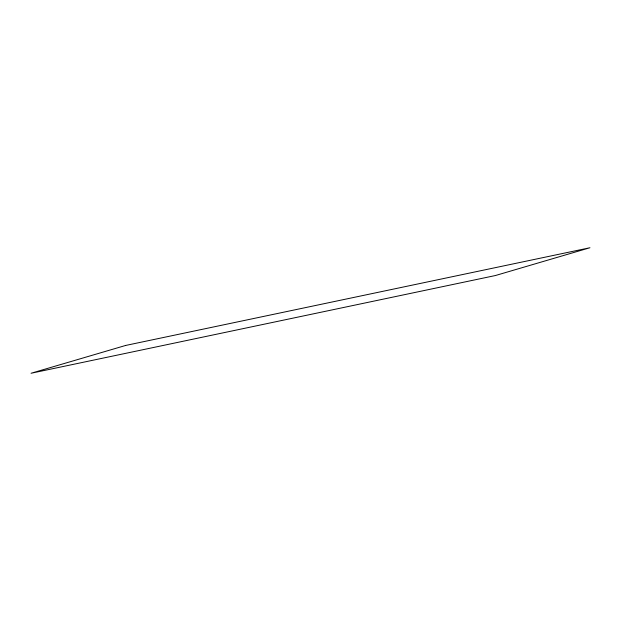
<?xml version="1.0" encoding="UTF-8"?>
<svg xmlns="http://www.w3.org/2000/svg" width="621" height="621" viewBox="0 0 621 621"><rect width="100%" height="100%" fill="white"/><g stroke="black" fill="none" stroke-linecap="round" stroke-linejoin="round"><path stroke-width="0.93" d="M125.636 345.455L31.05 373.26L495.364 275.545L589.95 247.74L125.636 345.455"/></g></svg>
